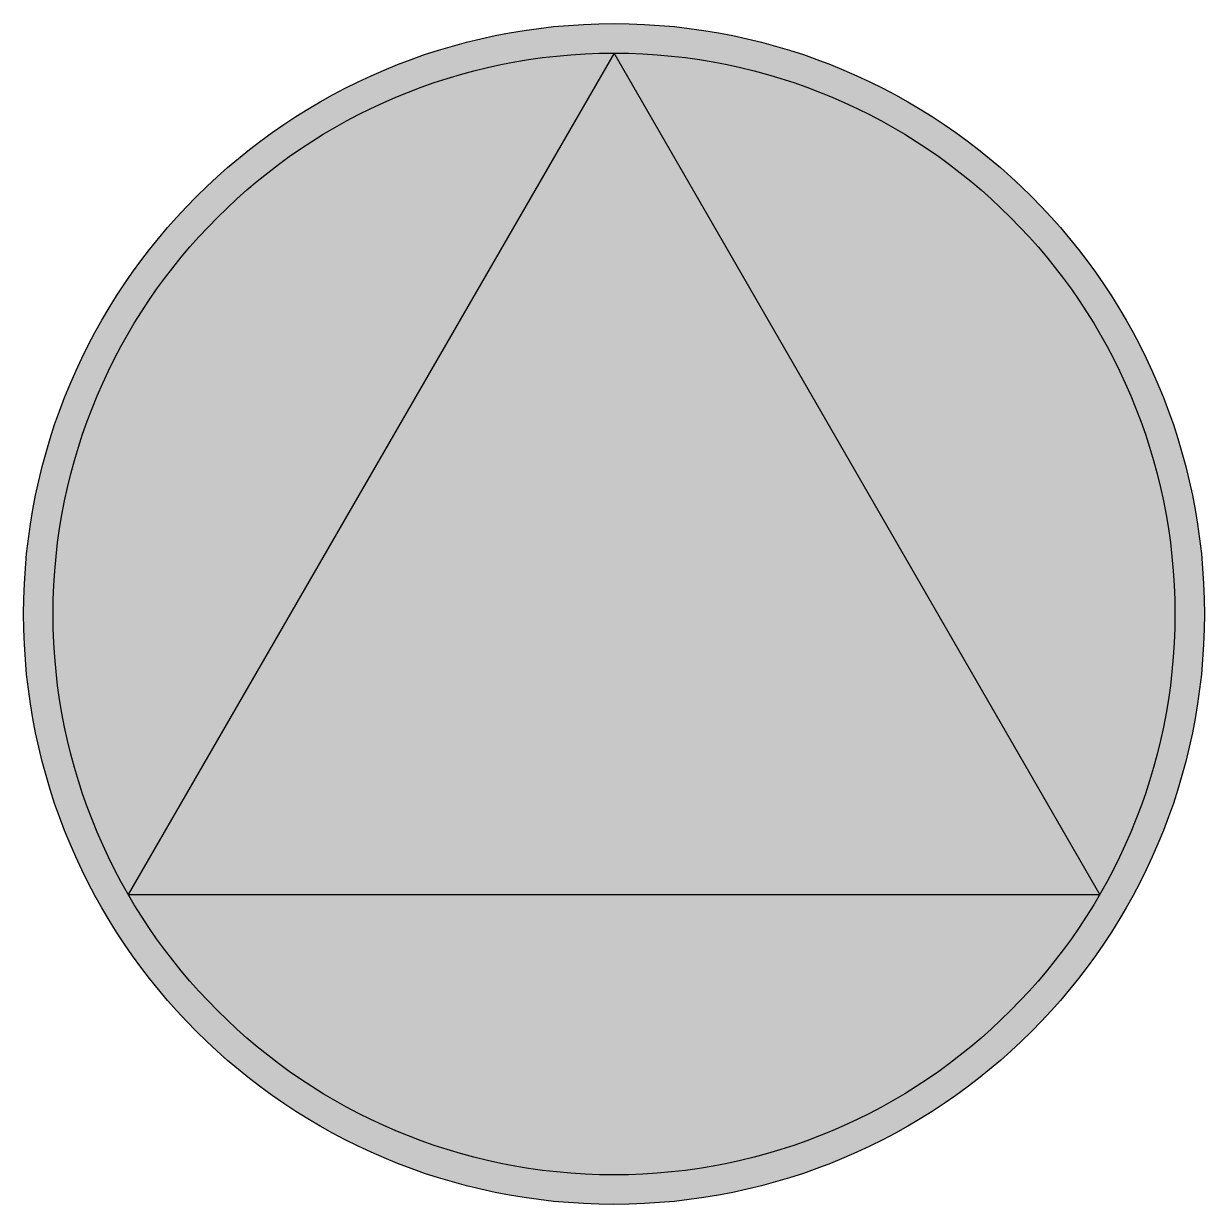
# Model space of a CAD drawing. Header units: millimetres. Extents: x -0.5 to 0.5, y -0.5 to 0.5.
import ezdxf

# ---------------------------------------------------------------- set-up
doc = ezdxf.new("R2010")
doc.units = ezdxf.units.MM

msp = doc.modelspace()

# ---------------------------------------------------------------- hatches: boundary and pattern name
h = msp.add_hatch(color=5)
h.paths.add_polyline_path([(0, 0.475), (-0.4114, -0.2375), (0.4114, -0.2375)], flags=0)
h.paths.add_polyline_path([(-0.5, 0, 1), (0.5, 0, 1)])
h.paths.add_polyline_path([(0.475, 0, -1), (-0.475, 0, -1)], flags=16)
h.paths.add_polyline_path([(0, 0.475), (0.4114, -0.2375), (-0.4114, -0.2375)], flags=0)
h = msp.add_hatch(color=255)
h.paths.add_polyline_path([(0, 0.475, 0.41421), (-0.475, 0, 0.13165), (-0.4114, -0.2375)])
h.paths.add_polyline_path([(0.4114, -0.2375), (-0.4114, -0.2375, 0.57735)])
h.paths.add_polyline_path([(0, 0.475), (0.4114, -0.2375, 0.13165), (0.475, 0, 0.41421)])
msp.add_hatch(color=5).paths.add_polyline_path([(0, 0.475), (-0.4114, -0.2375), (0.4114, -0.2375)])

# ---------------------------------------------------------------- linework, layer by layer
for p, q in [((0, 0.475), (-0.4114, -0.2375)), ((0.4114, -0.2375), (0, 0.475)), ((-0.4114, -0.2375), (0.4114, -0.2375))]:
    msp.add_line(p, q)
for radius in [0.5, 0.475]:
    msp.add_circle((0, 0), radius)

doc.saveas('drawing.dxf')
